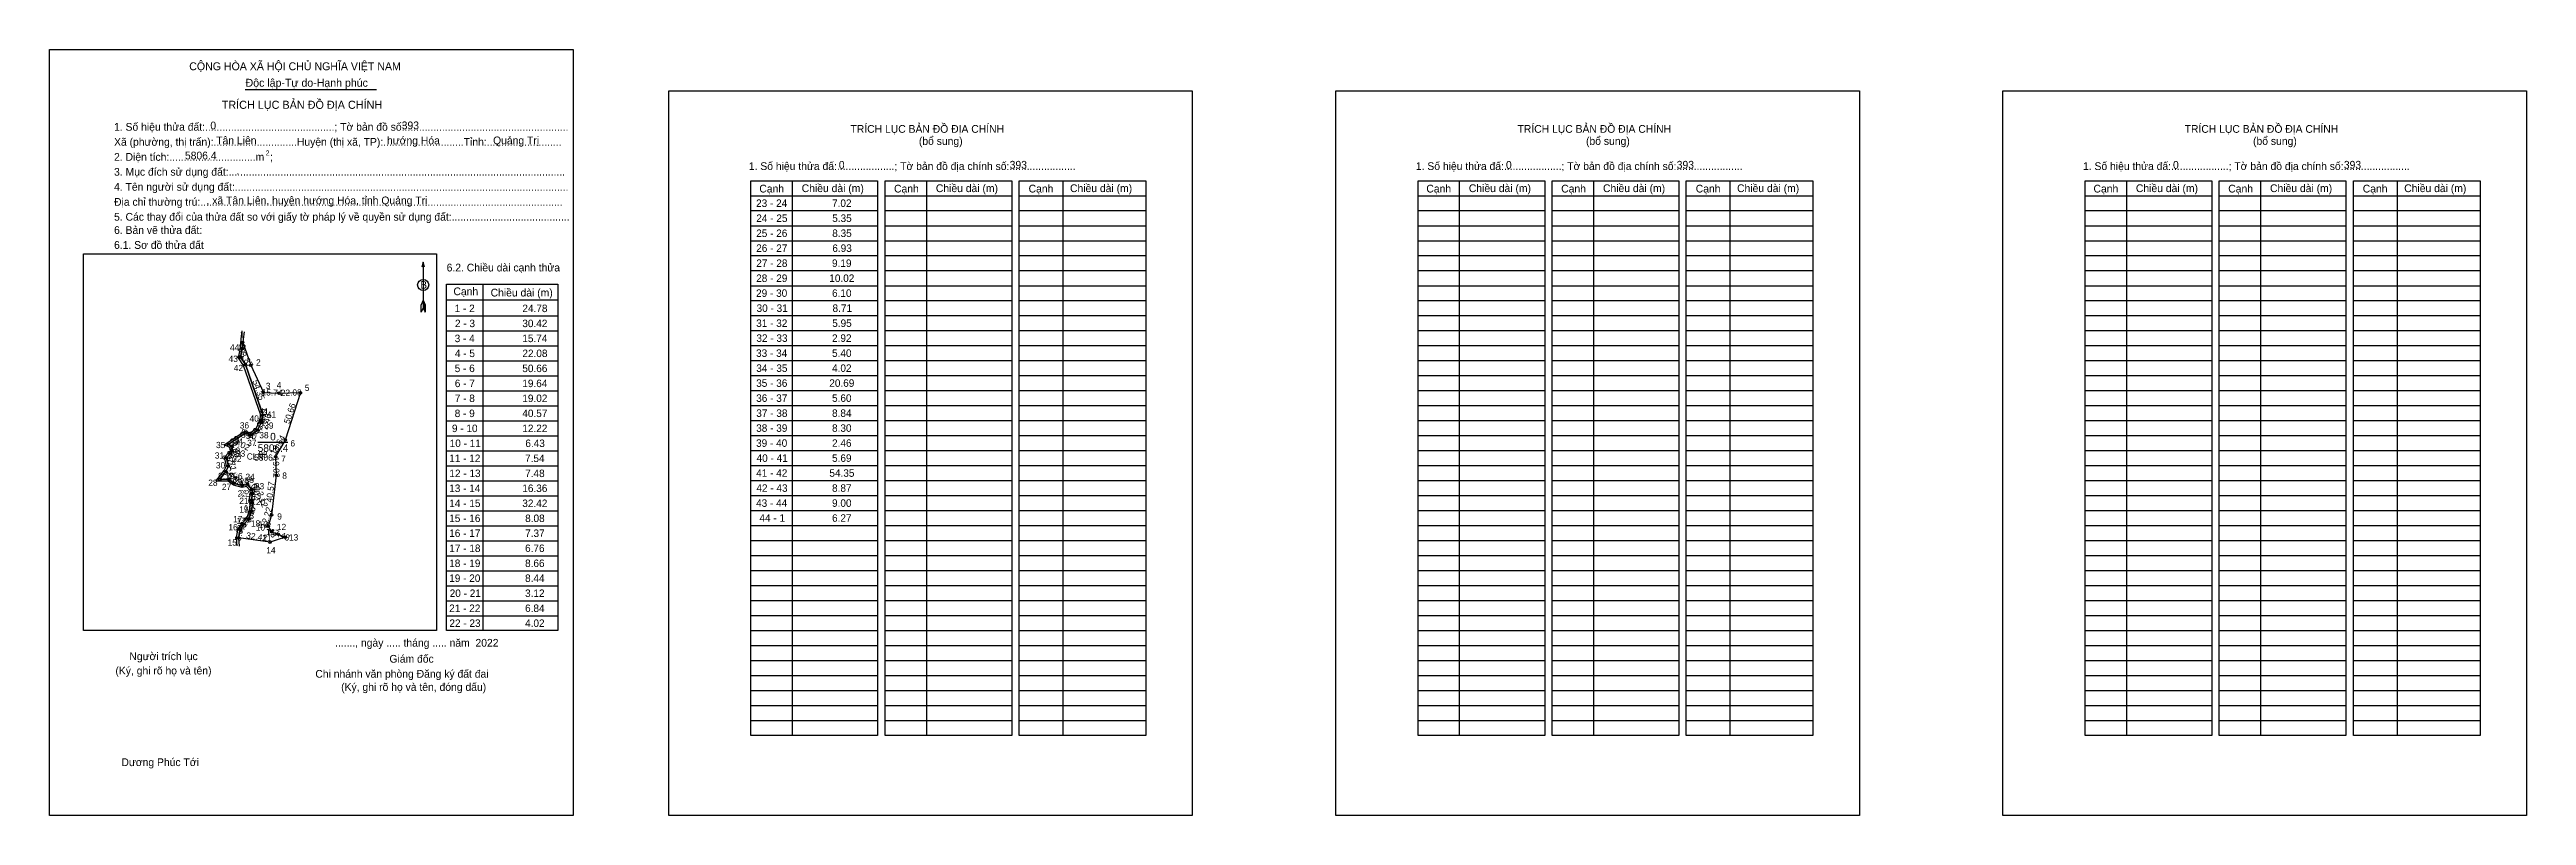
# Model space of a CAD drawing. Extents: x 548764 to 551287, y 1839588 to 1840368.
import ezdxf

# ---------------------------------------------------------------- set-up
doc = ezdxf.new("R2010")
doc.units = 0
for name, color, linetype in [('Level 1', 7, 'Continuous'), ('Level 10', 7, 'Continuous'), ('Level 11', 7, 'Continuous'), ('Level 13', 7, 'Continuous'), ('Level 2', 7, 'Continuous'), ('Level 32', 7, 'Continuous'), ('Level 36', 7, 'Continuous'), ('Level 52', 7, 'Continuous'), ('Level 6', 7, 'Continuous'), ('Level 63', 7, 'Continuous'), ('Level 9', 7, 'Continuous')]:
    doc.layers.add(name, color=color, linetype=linetype)

msp = doc.modelspace()

# ---------------------------------------------------------------- linework, layer by layer
at = {"layer": 'Level 1'}
for p, q in [((548763.5, 1840326.2), (548763.5, 1840326.2)), ((549394.5, 1840326.2), (549394.5, 1840326.2)), ((549520.3, 1840234.7), (549520.3, 1839669.8)), ((549657, 1840234.7), (549657, 1839669.8)), ((549796.2, 1840234.7), (549796.2, 1839669.8)), ((550200.1, 1840234.7), (550200.1, 1839669.8)), ((550336.7, 1840234.7), (550336.7, 1839669.8)), ((550475.9, 1840234.7), (550475.9, 1839669.8)), ((550879.8, 1840234.7), (550879.8, 1839669.8)), ((551016.5, 1840234.7), (551016.5, 1839669.8)), ((551155.7, 1840234.7), (551155.7, 1839669.8)), ((549478.3, 1840219.4), (549607.3, 1840219.4)), ((549478.3, 1840204.2), (549607.3, 1840204.2)), ((549615, 1840219.4), (549744, 1840219.4)), ((549615, 1840204.2), (549744, 1840204.2)), ((549751.7, 1840219.4), (549880.7, 1840219.4)), ((549751.7, 1840204.2), (549880.7, 1840204.2)), ((550158.1, 1840219.4), (550287.1, 1840219.4)), ((550158.1, 1840204.2), (550287.1, 1840204.2)), ((550294.7, 1840219.4), (550423.7, 1840219.4)), ((550294.7, 1840204.2), (550423.7, 1840204.2)), ((550431.4, 1840219.4), (550560.4, 1840219.4)), ((550431.4, 1840204.2), (550560.4, 1840204.2)), ((550837.8, 1840219.4), (550966.8, 1840219.4)), ((550837.8, 1840204.2), (550966.8, 1840204.2)), ((550974.5, 1840219.4), (551103.5, 1840219.4)), ((550974.5, 1840204.2), (551103.5, 1840204.2)), ((551111.2, 1840219.4), (551240.2, 1840219.4)), ((551111.2, 1840204.2), (551240.2, 1840204.2)), ((549478.3, 1840188.9), (549607.3, 1840188.9)), ((549615, 1840188.9), (549744, 1840188.9)), ((549751.7, 1840188.9), (549880.7, 1840188.9)), ((550158.1, 1840188.9), (550287.1, 1840188.9)), ((550294.7, 1840188.9), (550423.7, 1840188.9)), ((550431.4, 1840188.9), (550560.4, 1840188.9)), ((550837.8, 1840188.9), (550966.8, 1840188.9)), ((550974.5, 1840188.9), (551103.5, 1840188.9)), ((551111.2, 1840188.9), (551240.2, 1840188.9)), ((548798.2, 1840160.1), (548798.2, 1840160.1)), ((549478.3, 1840173.6), (549607.3, 1840173.6)), ((549478.3, 1840158.4), (549607.3, 1840158.4)), ((549615, 1840173.6), (549744, 1840173.6)), ((549615, 1840158.4), (549744, 1840158.4)), ((549751.7, 1840173.6), (549880.7, 1840173.6)), ((549751.7, 1840158.4), (549880.7, 1840158.4)), ((550158.1, 1840173.6), (550287.1, 1840173.6)), ((550158.1, 1840158.4), (550287.1, 1840158.4)), ((550294.7, 1840173.6), (550423.7, 1840173.6)), ((550294.7, 1840158.4), (550423.7, 1840158.4)), ((550431.4, 1840173.6), (550560.4, 1840173.6)), ((550431.4, 1840158.4), (550560.4, 1840158.4)), ((550837.8, 1840173.6), (550966.8, 1840173.6)), ((550837.8, 1840158.4), (550966.8, 1840158.4)), ((550974.5, 1840173.6), (551103.5, 1840173.6)), ((550974.5, 1840158.4), (551103.5, 1840158.4)), ((551111.2, 1840173.6), (551240.2, 1840173.6)), ((551111.2, 1840158.4), (551240.2, 1840158.4)), ((549144.3, 1840151.6), (549144.3, 1840105.4)), ((549168.2, 1839813.4), (549168.2, 1840129.4)), ((549204.9, 1840129.4), (549204.9, 1839776.5)), ((549281.4, 1840129.4), (549281.4, 1839813.4)), ((549478.3, 1840143.1), (549607.3, 1840143.1)), ((549478.3, 1840127.8), (549607.3, 1840127.8)), ((549615, 1840143.1), (549744, 1840143.1)), ((549615, 1840127.8), (549744, 1840127.8)), ((549751.7, 1840143.1), (549880.7, 1840143.1)), ((549751.7, 1840127.8), (549880.7, 1840127.8)), ((550158.1, 1840143.1), (550287.1, 1840143.1)), ((550158.1, 1840127.8), (550287.1, 1840127.8)), ((550294.7, 1840143.1), (550423.7, 1840143.1)), ((550294.7, 1840127.8), (550423.7, 1840127.8)), ((550431.4, 1840143.1), (550560.4, 1840143.1)), ((550431.4, 1840127.8), (550560.4, 1840127.8)), ((550837.8, 1840143.1), (550966.8, 1840143.1)), ((550837.8, 1840127.8), (550966.8, 1840127.8)), ((550974.5, 1840143.1), (551103.5, 1840143.1)), ((550974.5, 1840127.8), (551103.5, 1840127.8)), ((551111.2, 1840143.1), (551240.2, 1840143.1)), ((551111.2, 1840127.8), (551240.2, 1840127.8)), ((549142.2, 1840100.7), (549142.3, 1840108.3)), ((549144.3, 1840105.4), (549142.2, 1840100.7)), ((549144.3, 1840113), (549142.3, 1840108.3)), ((549144.3, 1840113), (549146.2, 1840108.3)), ((549144.3, 1840112.4), (549146.2, 1840107.6)), ((549144.3, 1840111.7), (549146.2, 1840107)), ((549144.3, 1840111), (549146.3, 1840106.3)), ((549144.3, 1840110.3), (549146.3, 1840105.6)), ((549144.3, 1840109.7), (549146.3, 1840104.9)), ((549144.3, 1840109), (549146.3, 1840104.2)), ((549144.3, 1840108.4), (549146.3, 1840103.5)), ((549144.3, 1840107.7), (549146.3, 1840102.8)), ((549144.3, 1840107), (549146.3, 1840102.2)), ((549144.3, 1840106.4), (549146.3, 1840101.5)), ((549144.3, 1840105.4), (549146.3, 1840100.7)), ((549146.3, 1840100.7), (549146.2, 1840108.3)), ((549168.2, 1840113.3), (549281.4, 1840113.3)), ((549478.3, 1840112.6), (549607.3, 1840112.6)), ((549615, 1840112.6), (549744, 1840112.6)), ((549751.7, 1840112.6), (549880.7, 1840112.6)), ((550158.1, 1840112.6), (550287.1, 1840112.6)), ((550294.7, 1840112.6), (550423.7, 1840112.6)), ((550431.4, 1840112.6), (550560.4, 1840112.6)), ((550837.8, 1840112.6), (550966.8, 1840112.6)), ((550974.5, 1840112.6), (551103.5, 1840112.6)), ((551111.2, 1840112.6), (551240.2, 1840112.6)), ((549168.2, 1840097.1), (549281.4, 1840097.1)), ((549168.2, 1840081.8), (549281.4, 1840081.8)), ((549478.3, 1840097.3), (549607.3, 1840097.3)), ((549478.3, 1840082), (549607.3, 1840082)), ((549615, 1840097.3), (549744, 1840097.3)), ((549615, 1840082), (549744, 1840082)), ((549751.7, 1840097.3), (549880.7, 1840097.3)), ((549751.7, 1840082), (549880.7, 1840082)), ((550158.1, 1840097.3), (550287.1, 1840097.3)), ((550158.1, 1840082), (550287.1, 1840082)), ((550294.7, 1840097.3), (550423.7, 1840097.3)), ((550294.7, 1840082), (550423.7, 1840082)), ((550431.4, 1840097.3), (550560.4, 1840097.3)), ((550431.4, 1840082), (550560.4, 1840082)), ((550837.8, 1840097.3), (550966.8, 1840097.3)), ((550837.8, 1840082), (550966.8, 1840082)), ((550974.5, 1840097.3), (551103.5, 1840097.3)), ((550974.5, 1840082), (551103.5, 1840082)), ((551111.2, 1840097.3), (551240.2, 1840097.3)), ((551111.2, 1840082), (551240.2, 1840082)), ((549168.2, 1840066.5), (549281.4, 1840066.5)), ((549168.2, 1840051.3), (549281.4, 1840051.3)), ((549478.3, 1840066.8), (549607.3, 1840066.8)), ((549478.3, 1840051.5), (549607.3, 1840051.5)), ((549615, 1840066.8), (549744, 1840066.8)), ((549615, 1840051.5), (549744, 1840051.5)), ((549751.7, 1840066.8), (549880.7, 1840066.8)), ((549751.7, 1840051.5), (549880.7, 1840051.5)), ((550158.1, 1840066.8), (550287.1, 1840066.8)), ((550158.1, 1840051.5), (550287.1, 1840051.5)), ((550294.7, 1840066.8), (550423.7, 1840066.8)), ((550294.7, 1840051.5), (550423.7, 1840051.5)), ((550431.4, 1840066.8), (550560.4, 1840066.8)), ((550431.4, 1840051.5), (550560.4, 1840051.5)), ((550837.8, 1840066.8), (550966.8, 1840066.8)), ((550837.8, 1840051.5), (550966.8, 1840051.5)), ((550974.5, 1840066.8), (551103.5, 1840066.8)), ((550974.5, 1840051.5), (551103.5, 1840051.5)), ((551111.2, 1840066.8), (551240.2, 1840066.8)), ((551111.2, 1840051.5), (551240.2, 1840051.5)), ((549168.2, 1840036), (549281.4, 1840036)), ((549478.3, 1840036.2), (549607.3, 1840036.2)), ((549615, 1840036.2), (549744, 1840036.2)), ((549751.7, 1840036.2), (549880.7, 1840036.2)), ((550158.1, 1840036.2), (550287.1, 1840036.2)), ((550294.7, 1840036.2), (550423.7, 1840036.2)), ((550431.4, 1840036.2), (550560.4, 1840036.2)), ((550837.8, 1840036.2), (550966.8, 1840036.2)), ((550974.5, 1840036.2), (551103.5, 1840036.2)), ((551111.2, 1840036.2), (551240.2, 1840036.2)), ((549168.2, 1840020.7), (549281.4, 1840020.7)), ((549168.2, 1840005.5), (549281.4, 1840005.5)), ((549478.3, 1840021), (549607.3, 1840021)), ((549478.3, 1840005.7), (549607.3, 1840005.7)), ((549615, 1840021), (549744, 1840021)), ((549615, 1840005.7), (549744, 1840005.7)), ((549751.7, 1840021), (549880.7, 1840021)), ((549751.7, 1840005.7), (549880.7, 1840005.7)), ((550158.1, 1840021), (550287.1, 1840021)), ((550158.1, 1840005.7), (550287.1, 1840005.7)), ((550294.7, 1840021), (550423.7, 1840021)), ((550294.7, 1840005.7), (550423.7, 1840005.7)), ((550431.4, 1840021), (550560.4, 1840021)), ((550431.4, 1840005.7), (550560.4, 1840005.7)), ((550837.8, 1840021), (550966.8, 1840021)), ((550837.8, 1840005.7), (550966.8, 1840005.7)), ((550974.5, 1840021), (551103.5, 1840021)), ((550974.5, 1840005.7), (551103.5, 1840005.7)), ((551111.2, 1840021), (551240.2, 1840021)), ((551111.2, 1840005.7), (551240.2, 1840005.7)), ((549168.2, 1839990.2), (549281.4, 1839990.2)), ((549478.3, 1839990.4), (549607.3, 1839990.4)), ((549478.3, 1839975.2), (549607.3, 1839975.2)), ((549615, 1839990.4), (549744, 1839990.4)), ((549615, 1839975.2), (549744, 1839975.2)), ((549751.7, 1839990.4), (549880.7, 1839990.4)), ((549751.7, 1839975.2), (549880.7, 1839975.2)), ((550158.1, 1839990.4), (550287.1, 1839990.4)), ((550158.1, 1839975.2), (550287.1, 1839975.2)), ((550294.7, 1839990.4), (550423.7, 1839990.4)), ((550294.7, 1839975.2), (550423.7, 1839975.2)), ((550431.4, 1839990.4), (550560.4, 1839990.4)), ((550431.4, 1839975.2), (550560.4, 1839975.2)), ((550837.8, 1839990.4), (550966.8, 1839990.4)), ((550837.8, 1839975.2), (550966.8, 1839975.2)), ((550974.5, 1839990.4), (551103.5, 1839990.4)), ((550974.5, 1839975.2), (551103.5, 1839975.2)), ((551111.2, 1839990.4), (551240.2, 1839990.4)), ((551111.2, 1839975.2), (551240.2, 1839975.2)), ((549168.2, 1839974.9), (549281.4, 1839974.9)), ((549168.2, 1839959.7), (549281.4, 1839959.7)), ((549478.3, 1839959.9), (549607.3, 1839959.9)), ((549615, 1839959.9), (549744, 1839959.9)), ((549751.7, 1839959.9), (549880.7, 1839959.9)), ((550158.1, 1839959.9), (550287.1, 1839959.9)), ((550294.7, 1839959.9), (550423.7, 1839959.9)), ((550431.4, 1839959.9), (550560.4, 1839959.9)), ((550837.8, 1839959.9), (550966.8, 1839959.9)), ((550974.5, 1839959.9), (551103.5, 1839959.9)), ((551111.2, 1839959.9), (551240.2, 1839959.9)), ((549168.2, 1839944.4), (549281.4, 1839944.4)), ((549168.2, 1839929.1), (549281.4, 1839929.1)), ((549478.3, 1839944.6), (549607.3, 1839944.6)), ((549478.3, 1839929.4), (549607.3, 1839929.4)), ((549615, 1839944.6), (549744, 1839944.6)), ((549615, 1839929.4), (549744, 1839929.4)), ((549751.7, 1839944.6), (549880.7, 1839944.6)), ((549751.7, 1839929.4), (549880.7, 1839929.4)), ((550158.1, 1839944.6), (550287.1, 1839944.6)), ((550158.1, 1839929.4), (550287.1, 1839929.4)), ((550294.7, 1839944.6), (550423.7, 1839944.6)), ((550294.7, 1839929.4), (550423.7, 1839929.4)), ((550431.4, 1839944.6), (550560.4, 1839944.6)), ((550431.4, 1839929.4), (550560.4, 1839929.4)), ((550837.8, 1839944.6), (550966.8, 1839944.6)), ((550837.8, 1839929.4), (550966.8, 1839929.4)), ((550974.5, 1839944.6), (551103.5, 1839944.6)), ((550974.5, 1839929.4), (551103.5, 1839929.4)), ((551111.2, 1839944.6), (551240.2, 1839944.6)), ((551111.2, 1839929.4), (551240.2, 1839929.4)), ((549168.2, 1839913.9), (549281.4, 1839913.9)), ((549478.3, 1839914.1), (549607.3, 1839914.1)), ((549615, 1839914.1), (549744, 1839914.1)), ((549751.7, 1839914.1), (549880.7, 1839914.1)), ((550158.1, 1839914.1), (550287.1, 1839914.1)), ((550294.7, 1839914.1), (550423.7, 1839914.1)), ((550431.4, 1839914.1), (550560.4, 1839914.1)), ((550837.8, 1839914.1), (550966.8, 1839914.1)), ((550974.5, 1839914.1), (551103.5, 1839914.1)), ((551111.2, 1839914.1), (551240.2, 1839914.1)), ((549168.2, 1839898.6), (549281.4, 1839898.6)), ((549168.2, 1839883.3), (549281.4, 1839883.3)), ((549478.3, 1839898.8), (549607.3, 1839898.8)), ((549478.3, 1839883.6), (549607.3, 1839883.6)), ((549615, 1839898.8), (549744, 1839898.8)), ((549615, 1839883.6), (549744, 1839883.6)), ((549751.7, 1839898.8), (549880.7, 1839898.8)), ((549751.7, 1839883.6), (549880.7, 1839883.6)), ((550158.1, 1839898.8), (550287.1, 1839898.8)), ((550158.1, 1839883.6), (550287.1, 1839883.6)), ((550294.7, 1839898.8), (550423.7, 1839898.8)), ((550294.7, 1839883.6), (550423.7, 1839883.6)), ((550431.4, 1839898.8), (550560.4, 1839898.8)), ((550431.4, 1839883.6), (550560.4, 1839883.6)), ((550837.8, 1839898.8), (550966.8, 1839898.8)), ((550837.8, 1839883.6), (550966.8, 1839883.6)), ((550974.5, 1839898.8), (551103.5, 1839898.8)), ((550974.5, 1839883.6), (551103.5, 1839883.6)), ((551111.2, 1839898.8), (551240.2, 1839898.8)), ((551111.2, 1839883.6), (551240.2, 1839883.6)), ((549168.2, 1839868.1), (549281.4, 1839868.1)), ((549168.2, 1839852.8), (549281.4, 1839852.8)), ((549478.3, 1839868.3), (549607.3, 1839868.3)), ((549478.3, 1839853), (549607.3, 1839853)), ((549615, 1839868.3), (549744, 1839868.3)), ((549615, 1839853), (549744, 1839853)), ((549751.7, 1839868.3), (549880.7, 1839868.3)), ((549751.7, 1839853), (549880.7, 1839853)), ((550158.1, 1839868.3), (550287.1, 1839868.3)), ((550158.1, 1839853), (550287.1, 1839853)), ((550294.7, 1839868.3), (550423.7, 1839868.3)), ((550294.7, 1839853), (550423.7, 1839853)), ((550431.4, 1839868.3), (550560.4, 1839868.3)), ((550431.4, 1839853), (550560.4, 1839853)), ((550837.8, 1839868.3), (550966.8, 1839868.3)), ((550837.8, 1839853), (550966.8, 1839853)), ((550974.5, 1839868.3), (551103.5, 1839868.3)), ((550974.5, 1839853), (551103.5, 1839853)), ((551111.2, 1839868.3), (551240.2, 1839868.3)), ((551111.2, 1839853), (551240.2, 1839853)), ((549168.2, 1839837.5), (549281.4, 1839837.5)), ((549478.3, 1839837.8), (549607.3, 1839837.8)), ((549615, 1839837.8), (549744, 1839837.8)), ((549751.7, 1839837.8), (549880.7, 1839837.8)), ((550158.1, 1839837.8), (550287.1, 1839837.8)), ((550294.7, 1839837.8), (550423.7, 1839837.8)), ((550431.4, 1839837.8), (550560.4, 1839837.8)), ((550837.8, 1839837.8), (550966.8, 1839837.8)), ((550974.5, 1839837.8), (551103.5, 1839837.8)), ((551111.2, 1839837.8), (551240.2, 1839837.8)), ((549168.2, 1839822.3), (549281.4, 1839822.3)), ((549168.2, 1839807), (549281.4, 1839807)), ((549478.3, 1839822.5), (549607.3, 1839822.5)), ((549478.3, 1839807.2), (549607.3, 1839807.2)), ((549615, 1839822.5), (549744, 1839822.5)), ((549615, 1839807.2), (549744, 1839807.2)), ((549751.7, 1839822.5), (549880.7, 1839822.5)), ((549751.7, 1839807.2), (549880.7, 1839807.2)), ((550158.1, 1839822.5), (550287.1, 1839822.5)), ((550158.1, 1839807.2), (550287.1, 1839807.2)), ((550294.7, 1839822.5), (550423.7, 1839822.5)), ((550294.7, 1839807.2), (550423.7, 1839807.2)), ((550431.4, 1839822.5), (550560.4, 1839822.5)), ((550431.4, 1839807.2), (550560.4, 1839807.2)), ((550837.8, 1839822.5), (550966.8, 1839822.5)), ((550837.8, 1839807.2), (550966.8, 1839807.2)), ((550974.5, 1839822.5), (551103.5, 1839822.5)), ((550974.5, 1839807.2), (551103.5, 1839807.2)), ((551111.2, 1839822.5), (551240.2, 1839822.5)), ((551111.2, 1839807.2), (551240.2, 1839807.2)), ((549158, 1839776.5), (549158, 1839776.5)), ((549168.2, 1839791.7), (549281.4, 1839791.7)), ((549478.3, 1839792), (549607.3, 1839792)), ((549478.3, 1839776.7), (549607.3, 1839776.7)), ((549615, 1839792), (549744, 1839792)), ((549615, 1839776.7), (549744, 1839776.7)), ((549751.7, 1839792), (549880.7, 1839792)), ((549751.7, 1839776.7), (549880.7, 1839776.7)), ((550158.1, 1839792), (550287.1, 1839792)), ((550158.1, 1839776.7), (550287.1, 1839776.7)), ((550294.7, 1839792), (550423.7, 1839792)), ((550294.7, 1839776.7), (550423.7, 1839776.7)), ((550431.4, 1839792), (550560.4, 1839792)), ((550431.4, 1839776.7), (550560.4, 1839776.7)), ((550837.8, 1839792), (550966.8, 1839792)), ((550837.8, 1839776.7), (550966.8, 1839776.7)), ((550974.5, 1839792), (551103.5, 1839792)), ((550974.5, 1839776.7), (551103.5, 1839776.7)), ((551111.2, 1839792), (551240.2, 1839792)), ((551111.2, 1839776.7), (551240.2, 1839776.7)), ((549478.3, 1839761.4), (549607.3, 1839761.4)), ((549615, 1839761.4), (549744, 1839761.4)), ((549751.7, 1839761.4), (549880.7, 1839761.4)), ((550158.1, 1839761.4), (550287.1, 1839761.4)), ((550294.7, 1839761.4), (550423.7, 1839761.4)), ((550431.4, 1839761.4), (550560.4, 1839761.4)), ((550837.8, 1839761.4), (550966.8, 1839761.4)), ((550974.5, 1839761.4), (551103.5, 1839761.4)), ((551111.2, 1839761.4), (551240.2, 1839761.4)), ((549478.3, 1839746.2), (549607.3, 1839746.2)), ((549478.3, 1839730.9), (549607.3, 1839730.9)), ((549615, 1839746.2), (549744, 1839746.2)), ((549615, 1839730.9), (549744, 1839730.9)), ((549751.7, 1839746.2), (549880.7, 1839746.2)), ((549751.7, 1839730.9), (549880.7, 1839730.9)), ((550158.1, 1839746.2), (550287.1, 1839746.2)), ((550158.1, 1839730.9), (550287.1, 1839730.9)), ((550294.7, 1839746.2), (550423.7, 1839746.2)), ((550294.7, 1839730.9), (550423.7, 1839730.9)), ((550431.4, 1839746.2), (550560.4, 1839746.2)), ((550431.4, 1839730.9), (550560.4, 1839730.9)), ((550837.8, 1839746.2), (550966.8, 1839746.2)), ((550837.8, 1839730.9), (550966.8, 1839730.9)), ((550974.5, 1839746.2), (551103.5, 1839746.2)), ((550974.5, 1839730.9), (551103.5, 1839730.9)), ((551111.2, 1839746.2), (551240.2, 1839746.2)), ((551111.2, 1839730.9), (551240.2, 1839730.9)), ((549478.3, 1839715.6), (549607.3, 1839715.6)), ((549478.3, 1839700.4), (549607.3, 1839700.4)), ((549615, 1839715.6), (549744, 1839715.6)), ((549615, 1839700.4), (549744, 1839700.4)), ((549751.7, 1839715.6), (549880.7, 1839715.6)), ((549751.7, 1839700.4), (549880.7, 1839700.4)), ((550158.1, 1839715.6), (550287.1, 1839715.6)), ((550158.1, 1839700.4), (550287.1, 1839700.4)), ((550294.7, 1839715.6), (550423.7, 1839715.6)), ((550294.7, 1839700.4), (550423.7, 1839700.4)), ((550431.4, 1839715.6), (550560.4, 1839715.6)), ((550431.4, 1839700.4), (550560.4, 1839700.4)), ((550837.8, 1839715.6), (550966.8, 1839715.6)), ((550837.8, 1839700.4), (550966.8, 1839700.4)), ((550974.5, 1839715.6), (551103.5, 1839715.6)), ((550974.5, 1839700.4), (551103.5, 1839700.4)), ((551111.2, 1839715.6), (551240.2, 1839715.6)), ((551111.2, 1839700.4), (551240.2, 1839700.4)), ((549478.3, 1839685.1), (549607.3, 1839685.1)), ((549615, 1839685.1), (549744, 1839685.1)), ((549751.7, 1839685.1), (549880.7, 1839685.1)), ((550158.1, 1839685.1), (550287.1, 1839685.1)), ((550294.7, 1839685.1), (550423.7, 1839685.1)), ((550431.4, 1839685.1), (550560.4, 1839685.1)), ((550837.8, 1839685.1), (550966.8, 1839685.1)), ((550974.5, 1839685.1), (551103.5, 1839685.1)), ((551111.2, 1839685.1), (551240.2, 1839685.1)), ((549297, 1839588.3), (549297, 1839588.3)), ((549928, 1839588.3), (549928, 1839588.3))]:
    msp.add_line(p, q, dxfattribs=at)
for points in [[(549478.3, 1840234.7), (549607.3, 1840234.7), (549607.3, 1839669.8), (549478.3, 1839669.8)], [(549615, 1840234.7), (549744, 1840234.7), (549744, 1839669.8), (549615, 1839669.8)], [(549751.7, 1840234.7), (549880.7, 1840234.7), (549880.7, 1839669.8), (549751.7, 1839669.8)], [(550158.1, 1840234.7), (550287.1, 1840234.7), (550287.1, 1839669.8), (550158.1, 1839669.8)], [(550294.7, 1840234.7), (550423.7, 1840234.7), (550423.7, 1839669.8), (550294.7, 1839669.8)], [(550431.4, 1840234.7), (550560.4, 1840234.7), (550560.4, 1839669.8), (550431.4, 1839669.8)], [(550837.8, 1840234.7), (550966.8, 1840234.7), (550966.8, 1839669.8), (550837.8, 1839669.8)], [(550974.5, 1840234.7), (551103.5, 1840234.7), (551103.5, 1839669.8), (550974.5, 1839669.8)], [(551111.2, 1840234.7), (551240.2, 1840234.7), (551240.2, 1839669.8), (551111.2, 1839669.8)], [(548798.2, 1840160.1), (549158, 1840160.1), (549158, 1839776.5), (548798.2, 1839776.5)], [(549168.2, 1840129.4), (549281.4, 1840129.4), (549281.4, 1839776.5), (549168.2, 1839776.5)]]:
    msp.add_lwpolyline(points, close=True, dxfattribs=at)
msp.add_lwpolyline([(549145.6, 1840146.7), (549144.3, 1840151.6), (549142.9, 1840146.7)], dxfattribs=at)
msp.add_circle((549144.3, 1840128.5), 5.64, dxfattribs=at)
at = {"layer": 'Level 10'}
msp.add_lwpolyline([(548960.4, 1840070.1), (548968.6, 1840046.7), (548981.4, 1840019.1), (548997.1, 1840018.4), (549019.2, 1840018.9), (549003.8, 1839970.6), (548993.9, 1839953.7), (548994.6, 1839934.7), (548989.8, 1839894.4), (548986.3, 1839882.7), (548989.7, 1839877.2), (548996.7, 1839874.5), (549003.7, 1839871.7), (548988.2, 1839866.5), (548956.1, 1839870.9), (548957.9, 1839878.8), (548961.6, 1839885.1), (548966.3, 1839890), (548969.3, 1839898.1), (548970.2, 1839906.5), (548969.2, 1839909.4), (548970.4, 1839916.2), (548969.8, 1839920.2), (548965.2, 1839925.5), (548959.9, 1839924.4), (548951.8, 1839926.5), (548946.3, 1839930.6), (548937.1, 1839930.7), (548943.3, 1839938.5), (548945.8, 1839944.1), (548943.9, 1839952.6), (548948.1, 1839956.8), (548949.9, 1839959.1), (548949.3, 1839964.4), (548945.7, 1839966.2), (548963, 1839977.5), (548968.3, 1839975.7), (548975.5, 1839980.8), (548979.2, 1839988.3), (548979.8, 1839990.6), (548981, 1839996.2), (548963.1, 1840047.5), (548958.3, 1840055), (548960, 1840063.8)], close=True, dxfattribs=at)
at = {"layer": 'Level 11'}
for centre in [(548958.3, 1840055), (548960, 1840063.8), (548960.4, 1840070.1), (548960.4, 1840070.1), (548963.1, 1840047.5), (548968.6, 1840046.7), (548981.4, 1840019.1), (548997.1, 1840018.4), (549019.2, 1840018.9), (548963, 1839977.5), (548968.3, 1839975.7), (548975.5, 1839980.8), (548979.2, 1839988.3), (548979.8, 1839990.6), (548981, 1839996.2), (548943.9, 1839952.6), (548945.7, 1839966.2), (548948.1, 1839956.8), (548949.3, 1839964.4), (548949.9, 1839959.1), (548993.9, 1839953.7), (549003.8, 1839970.6), (548937.1, 1839930.7), (548943.3, 1839938.5), (548945.8, 1839944.1), (548946.3, 1839930.6), (548951.8, 1839926.5), (548959.9, 1839924.4), (548965.2, 1839925.5), (548994.6, 1839934.7), (548969.2, 1839909.4), (548969.3, 1839898.1), (548969.8, 1839920.2), (548970.2, 1839906.5), (548970.4, 1839916.2), (548957.9, 1839878.8), (548961.6, 1839885.1), (548966.3, 1839890), (548986.3, 1839882.7), (548989.7, 1839877.2), (548989.8, 1839894.4), (548996.7, 1839874.5), (548956.1, 1839870.9), (548988.2, 1839866.5), (549003.7, 1839871.7)]:
    msp.add_circle(centre, 1.27, dxfattribs=at)
at = {"layer": 'Level 13'}
msp.add_line((548962.9, 1840327.7), (549096.7, 1840327.7), dxfattribs=at)
at = {"layer": 'Level 2'}
for points in [[(548763.5, 1840368.2), (549297, 1840368.2), (549297, 1839588.3), (548763.5, 1839588.3)], [(549394.5, 1840326.2), (549928, 1840326.2), (549928, 1839588.3), (549394.5, 1839588.3)], [(550074.3, 1840326.2), (550607.7, 1840326.2), (550607.7, 1839588.3), (550074.3, 1839588.3)], [(550754, 1840326.2), (551287.5, 1840326.2), (551287.5, 1839588.3), (550754, 1839588.3)]]:
    msp.add_lwpolyline(points, close=True, dxfattribs=at)
at = {"layer": 'Level 32'}
for points in [[(548954.6, 1839863), (548954.1, 1839871.1), (548955.5, 1839879.4), (548960.1, 1839886.4), (548964.6, 1839891.1), (548967.3, 1839898.6), (548968.2, 1839906.3), (548967.1, 1839909.3), (548968.3, 1839916.2), (548967.9, 1839919.3), (548964.4, 1839923.3), (548959.9, 1839922.3), (548951, 1839924.7), (548945.6, 1839928.6), (548932.9, 1839928.7), (548941.6, 1839939.5), (548943.7, 1839944.3), (548941.7, 1839953.2), (548946.6, 1839958.1), (548947.8, 1839959.7), (548947.4, 1839963.1), (548941.6, 1839965.9), (548962.7, 1839979.7), (548968, 1839977.9), (548974, 1839982.2), (548977.3, 1839989), (548977.9, 1839991.1), (548978.9, 1839996.1), (548961.3, 1840046.6), (548956.2, 1840054.5), (548958, 1840064.1), (548958.7, 1840073.7), (548959.9, 1840081.8)], [(548961.9, 1840080.8), (548961.8, 1840080.7), (548960.7, 1840073.4), (548960, 1840063.8), (548958.3, 1840055), (548963.1, 1840047.5), (548978.5, 1840003.3), (548981, 1839996.2), (548979.8, 1839990.6), (548979.2, 1839988.3), (548975.5, 1839980.8), (548968.3, 1839975.7), (548963, 1839977.5), (548945.7, 1839966.2), (548949.3, 1839964.4), (548949.9, 1839959.1), (548948.1, 1839956.8), (548943.9, 1839952.6), (548945.8, 1839944.1), (548943.3, 1839938.5), (548937.1, 1839930.7), (548946.3, 1839930.6), (548951.8, 1839926.5), (548959.9, 1839924.4), (548965.2, 1839925.5), (548969.8, 1839920.2), (548970.4, 1839916.2), (548969.2, 1839909.4), (548970.2, 1839906.5), (548969.3, 1839898.1), (548966.3, 1839890), (548961.6, 1839885.1), (548957.9, 1839878.8), (548956.1, 1839871), (548956.7, 1839862.7), (548956.7, 1839862.7)]]:
    msp.add_lwpolyline(points, dxfattribs=at)
at = {"layer": 'Level 36'}
for p, q in [((548989.7, 1839877.2), (548996.7, 1839874.5)), ((548988.2, 1839866.5), (548956.1, 1839870.9))]:
    msp.add_line(p, q, dxfattribs=at)
at = {"layer": 'Level 63'}
msp.add_line((548977.1, 1839956.1), (548983.7, 1839956.1), dxfattribs=at)
at = {"layer": 'Level 9'}
msp.add_line((548975.7, 1839968.3), (549006.3, 1839968.3), dxfattribs=at)

# ---------------------------------------------------------------- texts
at = {"layer": 'Level 1'}
for s, height, p in [('TRÍCH LỤC BẢN ĐỒ ĐỊA CHÍNH', 8.244, (548939, 1840307.9)), ('Xã (phường, thị trấn):.............................Huyện (thị xã, TP):............................Tỉnh:..........................', 7.8876, (548829.3, 1840270.3)), ('1. Số hiệu thửa đất:.............................................; Tờ bản đồ số:.........................................................', 7.8876, (548829.3, 1840285.6)), ('TRÍCH LỤC BẢN ĐỒ ĐỊA CHÍNH', 7.888, (549579.7, 1840283.5)), ('(bổ sung)', 7.89, (549649.4, 1840271.2)), ('TRÍCH LỤC BẢN ĐỒ ĐỊA CHÍNH', 7.888, (550259.4, 1840283.5)), ('(bổ sung)', 7.89, (550329.2, 1840271.2)), ('TRÍCH LỤC BẢN ĐỒ ĐỊA CHÍNH', 7.888, (550939.2, 1840283.5)), ('(bổ sung)', 7.89, (551008.9, 1840271.2)), ('2. Diện tích:..............................m  ;', 7.888, (548829.3, 1840255)), ('2', 5.09, (548983.8, 1840260.4)), ('1. Số hiệu thửa đấ:....................; Tờ bản đồ địa chính số:.......................', 7.888, (549476.1, 1840245.6)), ('1. Số hiệu thửa đấ:....................; Tờ bản đồ địa chính số:.......................', 7.888, (550155.8, 1840245.6)), ('1. Số hiệu thửa đấ:....................; Tờ bản đồ địa chính số:.......................', 7.888, (550835.6, 1840245.6)), ('4. Tên người sử dụng đất:....................................................................................................................', 7.8876, (548829.3, 1840224.5)), ('3. Mục đích sử dụng đất:.....................................................................................................................', 7.8876, (548829.3, 1840239.8)), ('Cạnh', 7.89, (549486.8, 1840222.7)), ('Chiều dài (m)', 7.888, (549530, 1840223.1)), ('Cạnh', 7.89, (549624.1, 1840222.7)), ('Chiều dài (m)', 7.888, (549666.7, 1840223.1)), ('Cạnh', 7.89, (549761.2, 1840222.7)), ('Chiều dài (m)', 7.888, (549803.4, 1840223.1)), ('Cạnh', 7.89, (550166.5, 1840222.7)), ('Chiều dài (m)', 7.888, (550209.8, 1840223.1)), ('Cạnh', 7.89, (550303.9, 1840222.7)), ('Chiều dài (m)', 7.888, (550346.5, 1840223.1)), ('Cạnh', 7.89, (550441, 1840222.7)), ('Chiều dài (m)', 7.888, (550483.1, 1840223.1)), ('Cạnh', 7.89, (550846.3, 1840222.7)), ('Chiều dài (m)', 7.888, (550889.5, 1840223.1)), ('Cạnh', 7.89, (550983.6, 1840222.7)), ('Chiều dài (m)', 7.888, (551026.2, 1840223.1)), ('Cạnh', 7.89, (551120.7, 1840222.7)), ('Chiều dài (m)', 7.888, (551162.9, 1840223.1)), ('Địa chỉ thường trú:..............................................................................................................................', 7.8876, (548829.3, 1840209.2)), ('5. Các thay đổi của thửa đất so với giấy tờ pháp lý về quyền sử dụng đất:.........................................', 7.8876, (548829.3, 1840194)), ('6. Bản vẽ thửa đất:', 7.888, (548829.3, 1840180.5)), ('6.1. Sơ đồ thửa đất', 7.888, (548829.3, 1840165.3)), ('B', 7.63, (549141.4, 1840124.8)), ('6.2. Chiều dài cạnh thửa', 7.888, (549168.2, 1840142.3)), ('Cạnh', 7.89, (549175.1, 1840118.1)), ('Chiều dài (m)', 7.888, (549213, 1840116.8)), ('CLN', 6.36, (548964.5, 1839950.7)), ('5806', 6.36, (548972.1, 1839949.6)), ('93', 6.36, (548976.4, 1839952.7)), ('Người trích lục', 7.888, (548844.9, 1839746.5)), ('......., ngày ..... tháng ..... năm  2022', 7.888, (549054.5, 1839760.2)), ('Giám đốc', 7.89, (549109.9, 1839743.9)), ('(Ký, ghi rõ họ và tên)', 7.888, (548830.7, 1839731.9)), ('Chi nhánh văn phòng Đăng ký đất đai ', 7.888, (549034.4, 1839728.6)), ('(Ký, ghi rõ họ và tên, đóng dấu)', 7.888, (549060.7, 1839715.2)), ('Dương Phúc Tới', 7.888, (548836.8, 1839638.6))]:
    msp.add_text(s, height=height, dxfattribs=at).set_placement(p)
at = {"layer": 'Level 13'}
for s, height, p in [('CỘNG HÒA XÃ HỘI CHỦ NGHĨA VIỆT NAM', 8.061, (548905.9, 1840347.2)), ('Độc lập-Tự do-Hạnh phúc', 8.061, (548963.3, 1840330.4)), ('0', 7.63, (548988.4, 1839970.3)), ('.', 7.63, (548972.1, 1839964.5)), ('5806.4', 7.63, (548975.7, 1839958.6))]:
    msp.add_text(s, height=height, dxfattribs=at).set_placement(p)
at = {"layer": 'Level 52'}
for s, p in [('23 - 24', (549483.5, 1840208)), ('7.02', (549560.9, 1840208)), ('25 - 26', (549483.6, 1840177.4)), ('24 - 25', (549483.7, 1840192.7)), ('5.35', (549561.1, 1840192.7)), ('8.35', (549561.1, 1840177.4)), ('26 - 27', (549483.6, 1840162.2)), ('27 - 28', (549483.7, 1840146.9)), ('9.19', (549560.9, 1840146.9)), ('6.93', (549561.2, 1840162.2)), ('28 - 29', (549483.6, 1840131.6)), ('10.02', (549558.1, 1840131.6)), ('1 - 2', (549176.4, 1840100.9)), ('24.78', (549245.4, 1840100.9)), ('29 - 30', (549483.5, 1840116.4)), ('30 - 31', (549484, 1840101.1)), ('6.10', (549560.9, 1840116.4)), ('8.71', (549561.4, 1840101.1)), ('3 - 4', (549176.4, 1840070.3)), ('2 - 3', (549176.7, 1840085.6)), ('30.42', (549245.3, 1840085.6)), ('15.74', (549245.3, 1840070.3)), ('31 - 32', (549483.6, 1840085.8)), ('32 - 33', (549483.8, 1840070.6)), ('2.92', (549560.9, 1840070.6)), ('5.95', (549561.1, 1840085.8)), ('4 - 5', (549176.6, 1840055.1)), ('22.08', (549245.4, 1840055.1)), ('33 - 34', (549483.5, 1840055.3)), ('5.40', (549560.9, 1840055.3)), ('5 - 6', (549176.4, 1840039.8)), ('6 - 7', (549176.5, 1840024.5)), ('50.66', (549245.3, 1840039.8)), ('19.64', (549245.3, 1840024.5)), ('35 - 36', (549483.6, 1840024.8)), ('34 - 35', (549483.7, 1840040)), ('20.69', (549558.1, 1840024.8)), ('4.02', (549560.9, 1840040)), ('8 - 9', (549176.4, 1839994)), ('7 - 8', (549176.5, 1840009.3)), ('40.57', (549245.3, 1839994)), ('19.02', (549245.3, 1840009.3)), ('36 - 37', (549483.6, 1840009.5)), ('37 - 38', (549483.7, 1839994.2)), ('5.60', (549560.9, 1840009.5)), ('8.84', (549560.9, 1839994.2)), ('9 - 10', (549173.6, 1839978.7)), ('12.22', (549245.3, 1839978.7)), ('38 - 39', (549483.6, 1839979)), ('8.30', (549560.9, 1839979)), ('11 - 12', (549170.8, 1839948.2)), ('10 - 11', (549171.3, 1839963.5)), ('7.54', (549248.1, 1839948.2)), ('6.43', (549248.4, 1839963.5)), ('39 - 40', (549483.5, 1839963.7)), ('40 - 41', (549484, 1839948.4)), ('5.69', (549560.9, 1839948.4)), ('2.46', (549560.9, 1839963.7)), ('13 - 14', (549170.8, 1839917.7)), ('12 - 13', (549171, 1839932.9)), ('16.36', (549245.3, 1839917.7)), ('7.48', (549248.2, 1839932.9)), ('41 - 42', (549483.6, 1839933.2)), ('42 - 43', (549483.8, 1839917.9)), ('54.35', (549558.2, 1839933.2)), ('8.87', (549560.9, 1839917.9)), ('14 - 15', (549170.9, 1839902.4)), ('32.42', (549245.3, 1839902.4)), ('43 - 44', (549483.5, 1839902.6)), ('9.00', (549560.9, 1839902.6)), ('15 - 16', (549170.8, 1839887.1)), ('16 - 17', (549170.8, 1839871.9)), ('8.08', (549248.2, 1839887.1)), ('7.37', (549248.2, 1839871.9)), ('44 - 1', (549486.9, 1839887.4)), ('6.27', (549560.9, 1839887.4)), ('18 - 19', (549170.8, 1839841.3)), ('17 - 18', (549170.9, 1839856.6)), ('6.76', (549248.1, 1839856.6)), ('8.66', (549248.1, 1839841.3)), ('19 - 20', (549170.8, 1839826.1)), ('8.44', (549248.1, 1839826.1)), ('21 - 22', (549170.8, 1839795.5)), ('20 - 21', (549171.3, 1839810.8)), ('3.12', (549248.1, 1839810.8)), ('6.84', (549248.1, 1839795.5)), ('22 - 23', (549171, 1839780.3)), ('4.02', (549248.1, 1839780.3))]:
    msp.add_text(s, height=7.63, dxfattribs=at).set_placement(p)
at = {"layer": 'Level 6'}
for s, height, p in [('0', 7.89, (548927.4, 1840287)), ('Tân Liên', 7.89, (548933.4, 1840271.8)), ('hướng Hóa', 7.89, (549107.4, 1840271.7)), ('393', 7.89, (549122.4, 1840287.1)), ('Quảng Trị', 7.89, (549215.5, 1840271.8)), ('5806.4', 7.89, (548901.5, 1840256.4)), ('0', 7.89, (549567.8, 1840246.9)), ('393', 7.89, (549741.9, 1840247)), ('0', 7.89, (550247.6, 1840246.9)), ('393', 7.89, (550421.6, 1840247)), ('0', 7.89, (550927.3, 1840246.9)), ('393', 7.89, (551101.4, 1840247)), ('.', 7.89, (548953.9, 1840241.1)), (', xã Tân Liên, huyện hướng Hóa, tỉnh Quảng Trị', 7.888, (548923.5, 1840210.7))]:
    msp.add_text(s, height=height, dxfattribs=at).set_placement(p)
at = {"layer": 'Level 63'}
for s, rotation, p in [('9.00', 79.2395, (548960.6, 1840052)), ('8.87', 302.9914, (548957.2, 1840057.6)), ('54.35', 289.2184, (548970.1, 1840030.6)), ('5.69', 78.2358, (548981.9, 1839985.6)), ('15.74', 357.4867, (548979.5, 1840016.3)), ('22.08', 1.3497, (548999.3, 1840015.5)), ('50.66', 72.2911, (549008.1, 1839986.6)), ('20.69', 33.1063, (548950, 1839965.2)), ('5.60', 341.6944, (548957.7, 1839976.1)), ('8.84', 35.3266, (548967.9, 1839971.9)), ('8.30', 64.0527, (548976.8, 1839976.7)), ('2.46', 73.7025, (548985.4, 1839980.6)), ('19.64', 59.7268, (548993.6, 1839954.9)), ('5.95', 44.9319, (548943.1, 1839947.9)), ('6.10', 66.5052, (548944.8, 1839933.6)), ('8.71', 282.329, (548944.5, 1839954.9)), ('2.92', 51.6774, (548950.3, 1839947.2)), ('5.40', 276.7036, (548950.2, 1839968.9)), ('4.02', 334.5183, (548950.9, 1839966.6)), ('19.02', 272.2906, (548990.9, 1839953.5)), ('9.19', 359.6883, (548935.4, 1839931)), ('6.93', 323.7417, (548944.1, 1839933.2)), ('8.35', 345.0818, (548949.3, 1839927.9)), ('5.35', 11.7508, (548956, 1839924.2)), ('7.02', 310.8404, (548963.5, 1839928.8)), ('4.02', 278.8763, (548970.2, 1839925.6)), ('40.57', 83.1342, (548990.4, 1839906.8)), ('8.66', 69.7228, (548968.2, 1839886)), ('6.84', 79.8076, (548971.5, 1839905)), ('8.44', 83.6073, (548972, 1839894.8)), ('3.12', 290.0616, (548974.7, 1839916.8)), ('12.22', 73.5073, (548984.6, 1839880.8)), ('8.08', 77.0479, (548958.2, 1839867.4)), ('7.37', 59.3295, (548959.1, 1839874.5)), ('6.76', 46.3183, (548961.1, 1839880.5)), ('32.42', 352.1823, (548963.6, 1839870.5)), ('6.43', 301.59, (548981.9, 1839884.5)), ('7.48', 337.9283, (548991.4, 1839873.8))]:
    msp.add_text(s, height=6.36, rotation=rotation, dxfattribs=at).set_placement(p)
for s, p in [(' 41', (548975, 1839996.6)), (' 37', (548961.2, 1839971.8)), (' 19', (548959.2, 1839898.1)), (' 17', (548951.7, 1839885.1)), (' 10', (548974.2, 1839881.5)), (' 11', (548981.8, 1839873.8))]:
    msp.add_text(s, height=6.36, dxfattribs=at).set_placement(p)
at = {"layer": 'Level 9'}
for s, p in [('1', (548957.6, 1840074.9)), ('43', (548946, 1840050.2)), ('44', (548947.4, 1840061.7)), ('2', (548974, 1840046.5)), ('42', (548951.3, 1840040.8)), ('3', (548984, 1840022.6)), ('4', (548995, 1840023.3)), ('5', (549023.7, 1840020.6)), ('36', (548957.4, 1839982.4)), ('40', (548967.4, 1839989.4)), ('38', (548977.3, 1839972.4)), ('39', (548982.3, 1839982.2)), ('41', (548985, 1839993.5)), ('31', (548932, 1839951.7)), ('35', (548933.2, 1839962.4)), ('32', (548949.7, 1839948.2)), ('34', (548951.4, 1839966)), ('33', (548953.5, 1839953.7)), ('37', (548965, 1839964.5)), ('7', (548999.6, 1839948.5)), ('6', (549009, 1839964.1)), ('28', (548925.3, 1839924)), ('30', (548933.1, 1839941.7)), ('27', (548939.2, 1839919.7)), ('29', (548945.8, 1839931.1)), ('26', (548950.8, 1839930.7)), ('24', (548963.2, 1839930)), ('23', (548972.8, 1839920.4)), ('8', (549000.7, 1839931.2)), ('25', (548955.3, 1839913.1)), ('21', (548956.9, 1839905.6)), ('19', (548956.9, 1839896.8)), ('22', (548957.7, 1839913.1)), ('20', (548973.8, 1839904.3)), ('16', (548945.8, 1839878.6)), ('17', (548950.6, 1839886.9)), ('18', (548968.8, 1839882.5)), ('10', (548973.7, 1839878.4)), ('11', (548980.4, 1839867.7)), ('12', (548995.2, 1839878.9)), ('9', (548995.6, 1839889.6)), ('13', (549007.5, 1839868.3)), ('15', (548945, 1839863.1)), ('14', (548984.4, 1839855.2))]:
    msp.add_text(s, height=6.36, dxfattribs=at).set_placement(p)

doc.saveas('drawing.dxf')
